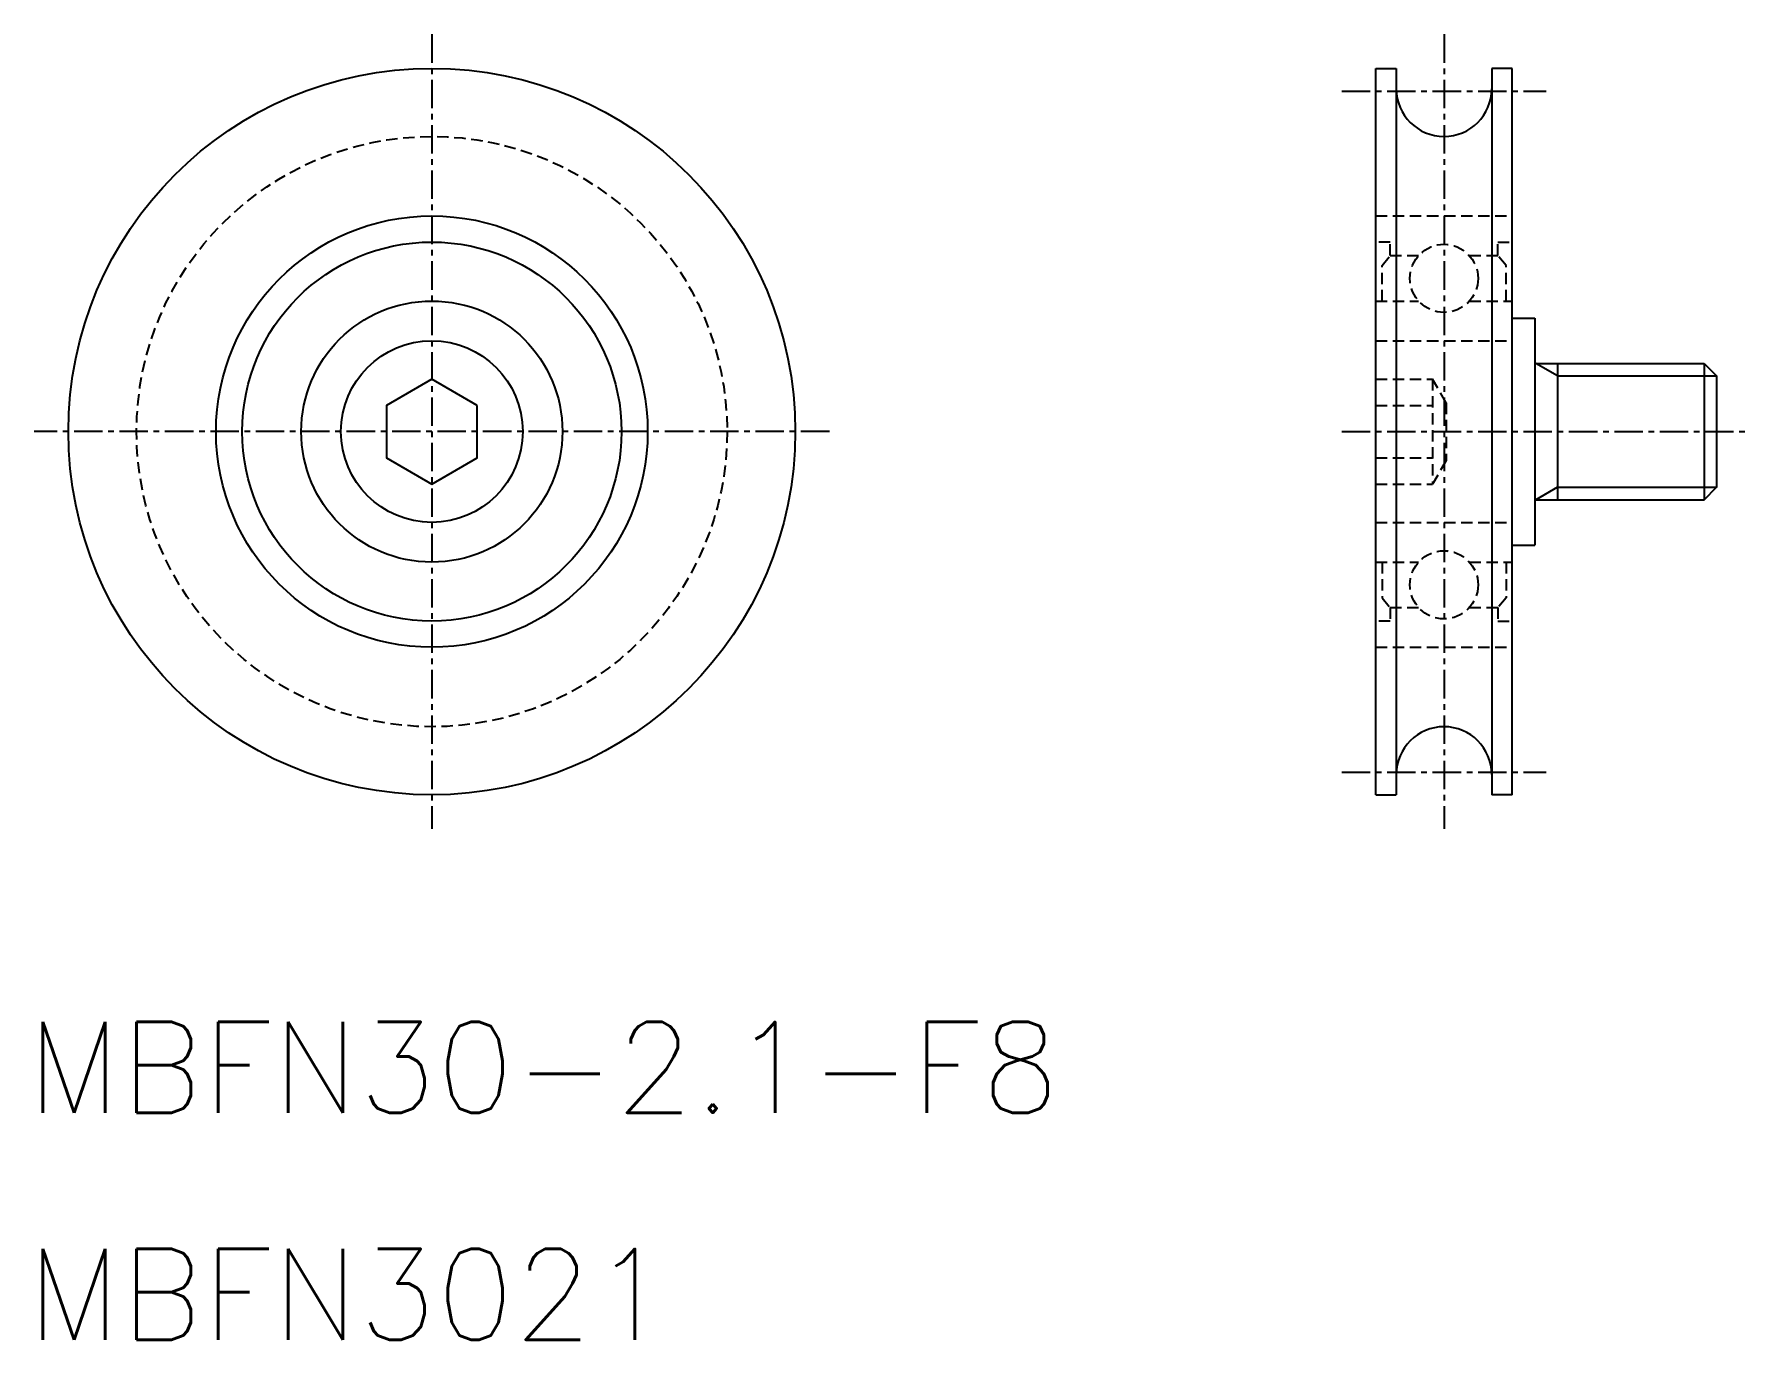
# Model space of a CAD drawing. Extents: x 10.3 to 85.9, y 10 to 67.5.
import ezdxf

# ---------------------------------------------------------------- set-up
doc = ezdxf.new("R2010")
doc.units = 0
doc.linetypes.add('CENTER', pattern=[2, 1.25, -0.25, 0.25, -0.25])
doc.linetypes.add('DASHED', pattern=[0.75, 0.5, -0.25])
doc.layers.get('0').update_dxf_attribs({"linetype": 'CONTINUOUS'})
doc.layers.add('CENTER', color=1, linetype='CENTER')
doc.styles.add('MISUMI', font='txt.shx')

msp = doc.modelspace()

# ---------------------------------------------------------------- linework, layer by layer
at = {"color": 7, "linetype": 'CONTINUOUS'}
for p, q in [((69.365, 34), (69.365, 66)), ((69.365, 66), (70.265, 66)), ((70.265, 66), (70.265, 34)), ((74.465, 66), (74.465, 34)), ((75.365, 66), (74.465, 66)), ((75.365, 34), (75.365, 66)), ((75.365, 55), (76.365, 55)), ((76.365, 55), (76.365, 45)), ((76.365, 53), (83.816, 53)), ((77.365, 53), (77.365, 47)), ((83.816, 53), (84.365, 52.451)), ((83.816, 53), (83.816, 47)), ((84.365, 52.459), (84.365, 47.542)), ((76.365, 47), (83.816, 47)), ((83.816, 47), (84.365, 47.549)), ((75.365, 45), (76.365, 45)), ((69.365, 34), (70.265, 34)), ((75.365, 34), (74.465, 34))]:
    msp.add_line(p, q, dxfattribs=at)
at = {"color": 3, "linetype": 'DASHED'}
for p, q in [((69.365, 59.5), (75.365, 59.5)), ((69.995, 58.35), (69.365, 58.35)), ((69.995, 57.75), (69.995, 58.35)), ((74.735, 57.75), (74.735, 58.35)), ((74.735, 58.35), (75.365, 58.35)), ((69.635, 57.321), (69.995, 57.75)), ((69.995, 57.75), (71.247, 57.75)), ((73.483, 57.75), (74.735, 57.75)), ((75.095, 57.321), (74.735, 57.75)), ((69.635, 55.75), (69.635, 57.321)), ((75.095, 55.75), (75.095, 57.321)), ((69.365, 55.75), (71.247, 55.75)), ((73.483, 55.75), (75.365, 55.75)), ((69.365, 54), (75.365, 54)), ((69.365, 52.309), (71.865, 52.309)), ((71.865, 52.309), (71.865, 47.691)), ((72.465, 51.27), (71.865, 52.309)), ((69.365, 51.155), (71.865, 51.155)), ((72.465, 51.27), (72.465, 48.73)), ((69.365, 48.845), (71.865, 48.845)), ((72.465, 48.73), (71.865, 47.691)), ((69.365, 47.691), (71.865, 47.691)), ((69.365, 46), (75.365, 46)), ((69.365, 44.25), (71.247, 44.25)), ((69.365, 44.25), (71.247, 44.25)), ((69.635, 44.25), (69.635, 42.679)), ((73.483, 44.25), (75.365, 44.25)), ((73.483, 44.25), (75.365, 44.25)), ((75.095, 44.25), (75.095, 42.679)), ((69.635, 42.679), (69.995, 42.25)), ((75.095, 42.679), (74.735, 42.25)), ((69.995, 41.65), (69.365, 41.65)), ((69.995, 42.25), (69.995, 41.65)), ((69.995, 42.25), (71.247, 42.25)), ((73.483, 42.25), (74.735, 42.25)), ((74.735, 42.25), (74.735, 41.65)), ((74.735, 41.65), (75.365, 41.65)), ((69.365, 40.5), (75.365, 40.5))]:
    msp.add_line(p, q, dxfattribs=at)
at = {"color": 3, "linetype": 'CONTINUOUS'}
for p, q in [((77.365, 52.451), (76.414, 53)), ((77.365, 52.451), (84.365, 52.451)), ((77.365, 47.549), (76.414, 47)), ((77.365, 47.549), (84.365, 47.549))]:
    msp.add_line(p, q, dxfattribs=at)
at = {"color": 7, "linetype": 'CONTINUOUS'}
msp.add_lwpolyline([(29.806, 51.155), (27.806, 52.309), (25.806, 51.155), (25.806, 48.845), (27.806, 47.691), (29.806, 48.845)], close=True, dxfattribs=at)
for radius in [16, 9.5, 8.35, 5.75, 4]:
    msp.add_circle((27.806, 50), radius, dxfattribs=at)
at = {"color": 3, "linetype": 'DASHED'}
for centre, radius in [((27.806, 50), 13), ((72.365, 56.75), 1.5), ((72.365, 43.25), 1.5)]:
    msp.add_circle(centre, radius, dxfattribs=at)
at = {"color": 7, "linetype": 'CONTINUOUS'}
for centre, start, end in [((72.365, 65.1), 180, 0), ((72.365, 34.9), 0, 180)]:
    msp.add_arc(centre, 2.1, start, end, dxfattribs=at)
at = {"layer": 'CENTER', "color": 1, "linetype": 'CENTER'}
for p, q in [((27.806, 67.5), (27.806, 32.5)), ((72.365, 67.5), (72.365, 32.5)), ((67.865, 65), (76.865, 65)), ((45.306, 50), (10.306, 50)), ((67.865, 50), (85.865, 50)), ((67.865, 35), (76.865, 35))]:
    msp.add_line(p, q, dxfattribs=at)

# ---------------------------------------------------------------- texts
at = {"color": 7, "linetype": 'CONTINUOUS', "style": 'MISUMI'}
for s, p in [('MBFN30-2.1-F8', (10, 20)), ('MBFN3021', (10, 10))]:
    msp.add_text(s, height=4, dxfattribs=at).set_placement(p)

doc.saveas('drawing.dxf')
